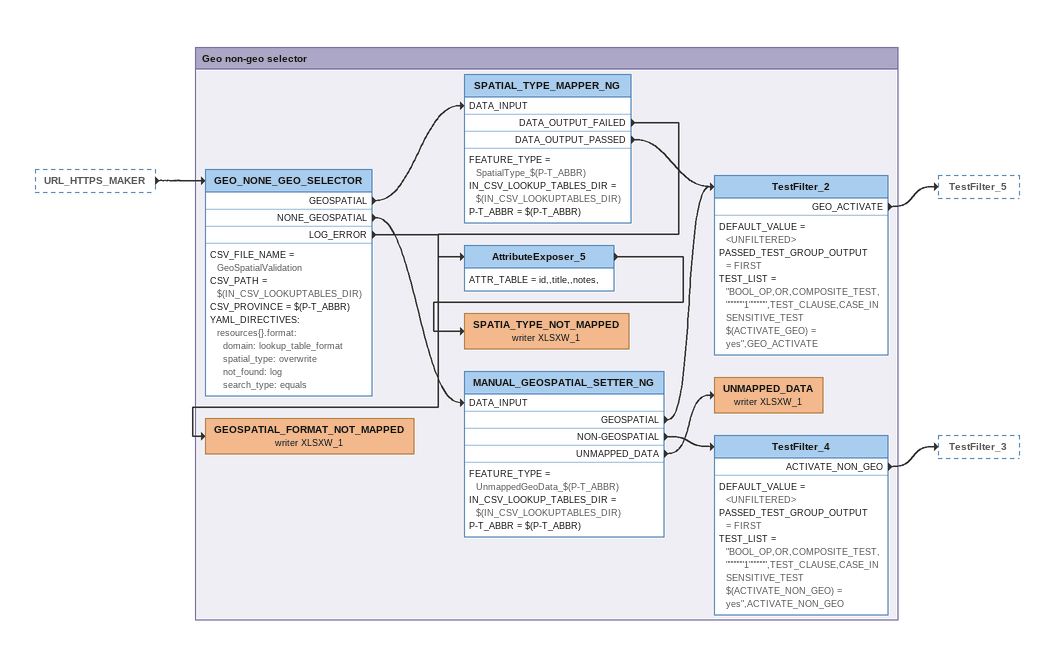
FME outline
URL_HTTPS_MAKER [outside]
    -> GEO_NONE_GEO_SELECTOR

Bookmark: Geo non-geo selector
GEO_NONE_GEO_SELECTOR
    CSV_FILE_NAME = GeoSpatialValidation
    CSV_PATH = $(IN_CSV_LOOKUPTABLES_DIR)
    CSV_PROVINCE = $(P-T_ABBR)
    YAML_DIRECTIVES:
      resources{}.format:
        domain: lookup_table_format
        spatial_type: overwrite
        not_found: log
        search_type: equals
    GEOSPATIAL -> SPATIAL_TYPE_MAPPER_NG [DATA_INPUT]
    NONE_GEOSPATIAL -> MANUAL_GEOSPATIAL_SETTER_NG [DATA_INPUT]
    LOG_ERROR -> GEOSPATIAL_FORMAT_NOT_MAPPED (writer XLSXW_1)
SPATIAL_TYPE_MAPPER_NG
    FEATURE_TYPE = SpatialType_$(P-T_ABBR)
    IN_CSV_LOOKUP_TABLES_DIR = $(IN_CSV_LOOKUPTABLES_DIR)
    P-T_ABBR = $(P-T_ABBR)
    DATA_OUTPUT_FAILED -> AttributeExposer_5
    DATA_OUTPUT_PASSED -> TestFilter_2
AttributeExposer_5
    ATTR_TABLE = id,,title,,notes,
    -> SPATIA_TYPE_NOT_MAPPED (writer XLSXW_1)
SPATIA_TYPE_NOT_MAPPED (writer XLSXW_1)
MANUAL_GEOSPATIAL_SETTER_NG
    FEATURE_TYPE = UnmappedGeoData_$(P-T_ABBR)
    IN_CSV_LOOKUP_TABLES_DIR = $(IN_CSV_LOOKUPTABLES_DIR)
    P-T_ABBR = $(P-T_ABBR)
    GEOSPATIAL -> TestFilter_2
    NON-GEOSPATIAL -> TestFilter_4
    UNMAPPED_DATA -> UNMAPPED_DATA (writer XLSXW_1)
TestFilter_2
    DEFAULT_VALUE = <UNFILTERED>
    PASSED_TEST_GROUP_OUTPUT = FIRST
    TEST_LIST = "BOOL_OP,OR,COMPOSITE_TEST,""""""1"""""",TEST_CLAUSE,CASE_INSENSITIVE_TEST $(ACTIVATE_GEO) = yes",GEO_ACTIVATE
    GEO_ACTIVATE -> TestFilter_5
UNMAPPED_DATA (writer XLSXW_1)
TestFilter_4
    DEFAULT_VALUE = <UNFILTERED>
    PASSED_TEST_GROUP_OUTPUT = FIRST
    TEST_LIST = "BOOL_OP,OR,COMPOSITE_TEST,""""""1"""""",TEST_CLAUSE,CASE_INSENSITIVE_TEST $(ACTIVATE_NON_GEO) = yes",ACTIVATE_NON_GEO
    ACTIVATE_NON_GEO -> TestFilter_3
GEOSPATIAL_FORMAT_NOT_MAPPED (writer XLSXW_1)
